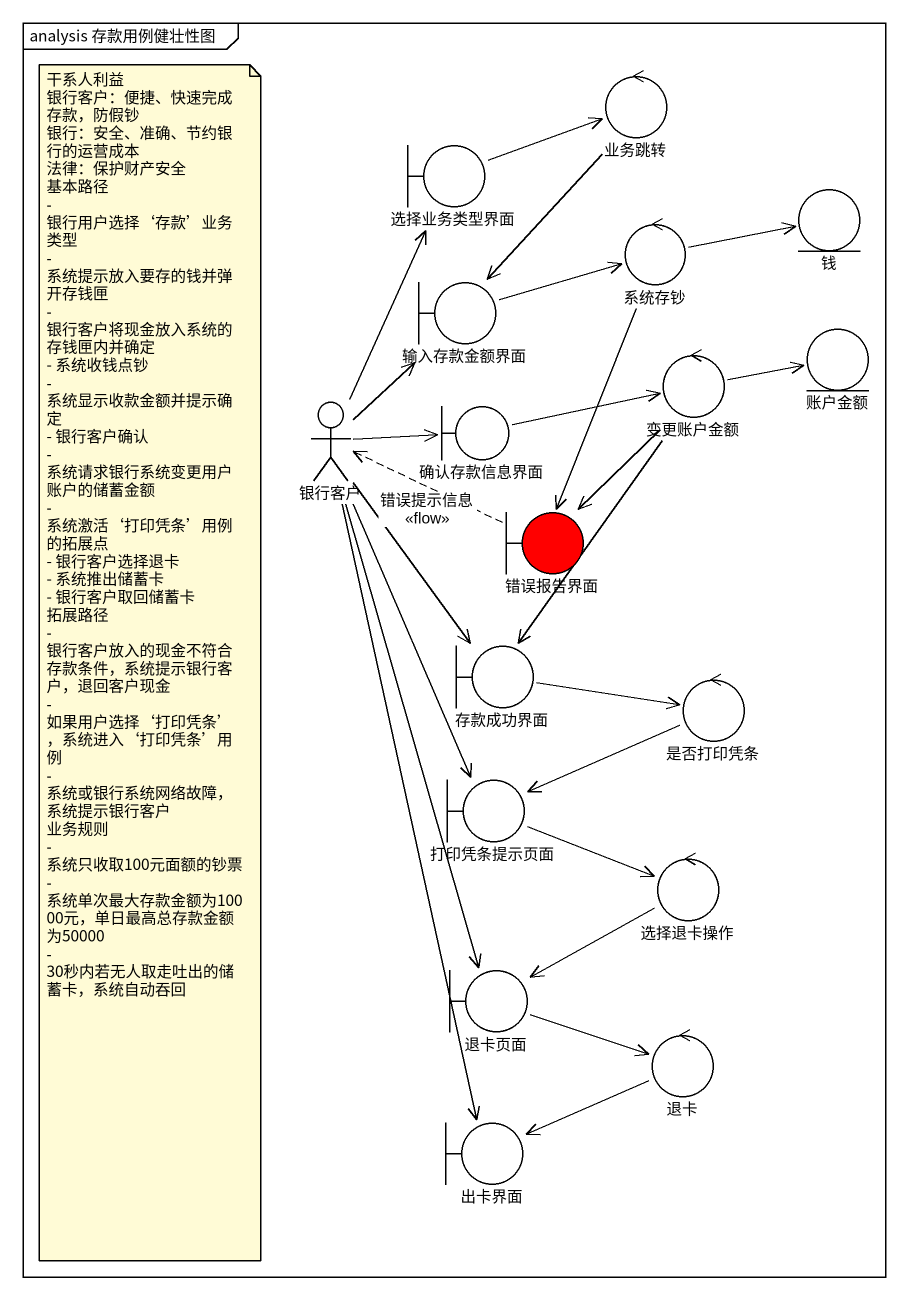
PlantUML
@startuml
mainframe analysis 存款用例健壮性图
control 业务跳转
boundary 选择业务类型界面
entity 钱
control 系统存钞
boundary 输入存款金额界面
control 变更账户金额
entity 账户金额
actor 银行客户
boundary 确认存款信息界面
boundary 错误报告界面 #FF0000
boundary 存款成功界面
control 是否打印凭条
boundary 打印凭条提示页面
control 选择退卡操作
boundary 退卡页面
control 退卡
boundary 出卡界面
业务跳转 --> 输入存款金额界面
选择业务类型界面 -right-> 业务跳转
系统存钞 -right-> 钱
系统存钞 --> 错误报告界面
输入存款金额界面 -right-> 系统存钞
变更账户金额 -right-> 账户金额
变更账户金额 --> 错误报告界面
变更账户金额 --> 存款成功界面
银行客户 -up-> 选择业务类型界面
银行客户 -up-> 输入存款金额界面
银行客户 -right-> 确认存款信息界面
银行客户 --> 存款成功界面
银行客户 --> 打印凭条提示页面
银行客户 --> 退卡页面
银行客户 --> 出卡界面
确认存款信息界面 -right-> 变更账户金额
错误报告界面 .left.> 银行客户 : 错误提示信息\n<<flow>>
存款成功界面 -right-> 是否打印凭条
是否打印凭条 -left-> 打印凭条提示页面
打印凭条提示页面 -right-> 选择退卡操作
选择退卡操作 -left-> 退卡页面
退卡页面 -right-> 退卡
退卡 -left-> 出卡界面
note as N1
  干系人利益
  银行客户：便捷、快速完成存款，防假钞
  银行：安全、准确、节约银行的运营成本
  法律：保护财产安全
  基本路径
  - 银行用户选择‘存款’业务类型
  - 系统提示放入要存的钱并弹开存钱匣
  - 银行客户将现金放入系统的存钱匣内并确定
  - 系统收钱点钞
  - 系统显示收款金额并提示确定
  - 银行客户确认
  - 系统请求银行系统变更用户账户的储蓄金额
  - 系统激活‘打印凭条’用例的拓展点
  - 银行客户选择退卡
  - 系统推出储蓄卡
  - 银行客户取回储蓄卡
  拓展路径
  - 银行客户放入的现金不符合存款条件，系统提示银行客户，退回客户现金
  - 如果用户选择‘打印凭条’，系统进入‘打印凭条’用例
  - 系统或银行系统网络故障，系统提示银行客户
  业务规则
  - 系统只收取100元面额的钞票
  - 系统单次最大存款金额为10000元，单日最高总存款金额为50000
  - 30秒内若无人取走吐出的储蓄卡，系统自动吞回
end note
@enduml
